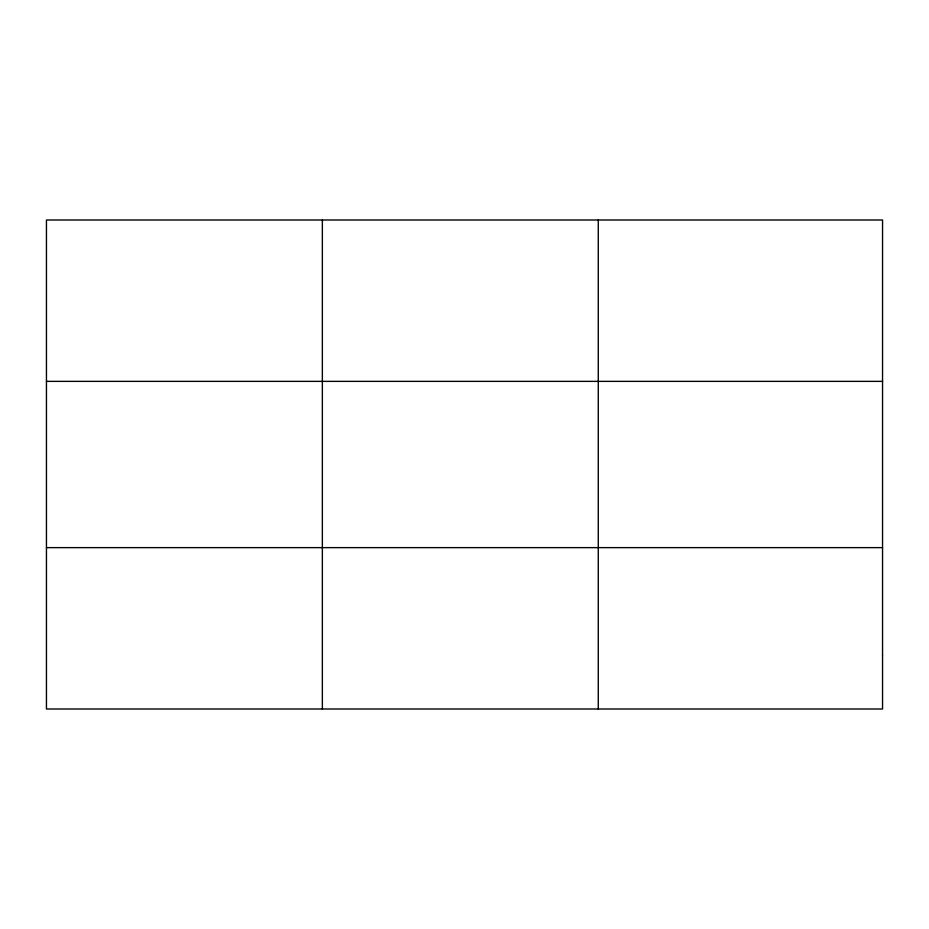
<?xml version="1.0" encoding="UTF-8"?>
<svg xmlns="http://www.w3.org/2000/svg" width="929" height="929" viewBox="0 0 929 929"><rect width="100%" height="100%" fill="white"/><g stroke="black" fill="none" stroke-linecap="round" stroke-linejoin="round"><path stroke-width="1.39" d="M322.363 219.999L322.363 709.001M598.276 219.999L598.276 709.001M46.45 381.366L882.55 381.366M46.45 547.634L882.55 547.634M882.55 655.212L882.55 709.001L46.45 709.001L46.45 219.999L882.55 219.999L882.55 655.212"/></g></svg>
